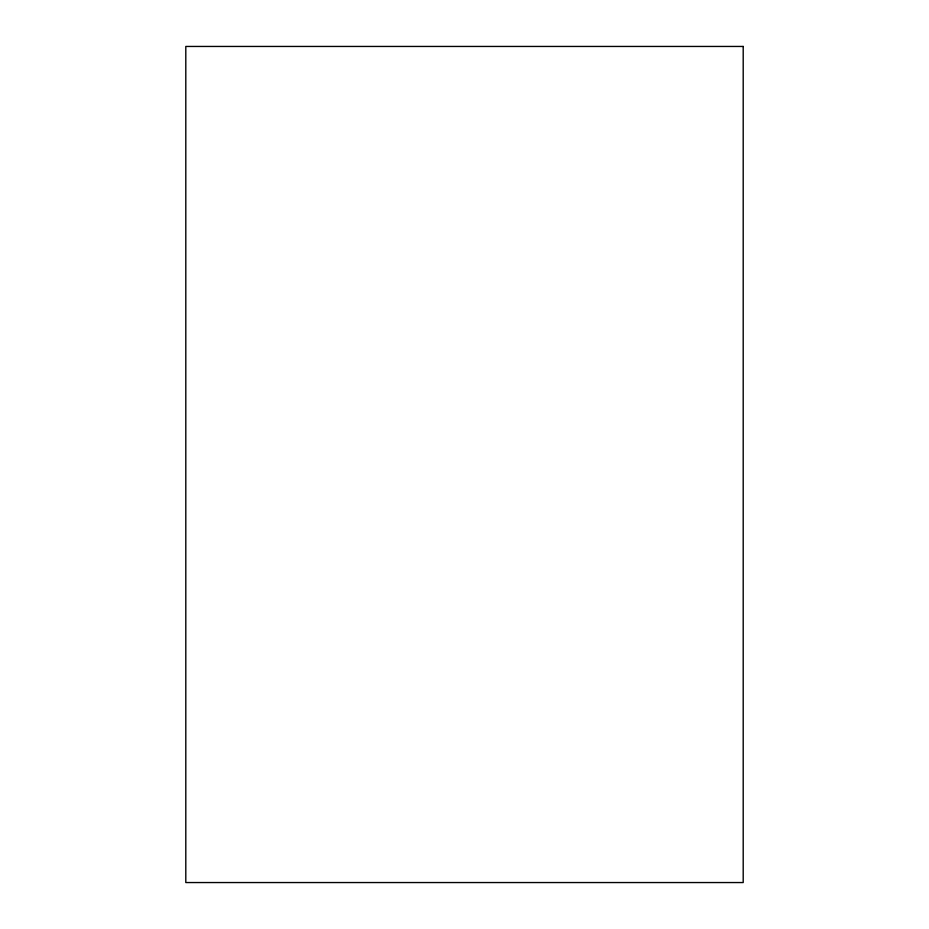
<?xml version="1.0" encoding="UTF-8"?>
<svg xmlns="http://www.w3.org/2000/svg" width="929" height="929" viewBox="0 0 929 929"><rect width="100%" height="100%" fill="white"/><g stroke="black" fill="none" stroke-linecap="round" stroke-linejoin="round"><path stroke-width="1.39" d="M743.2 46.45L185.8 46.45L185.8 882.55L743.2 882.55L743.2 46.45"/></g></svg>
